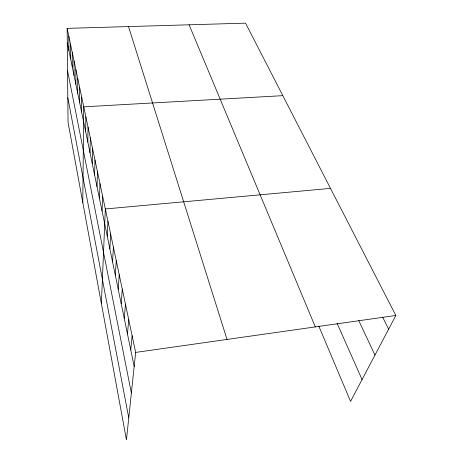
<?xml version="1.0" encoding="UTF-8"?>
<svg xmlns="http://www.w3.org/2000/svg" width="463" height="463" viewBox="0 0 463 463"><rect width="100%" height="100%" fill="white"/><g stroke="black" fill="none" stroke-linecap="round" stroke-linejoin="round"><path stroke-width="0.69" d="M75.863 84.26L75.868 69.554M77.715 93.237L77.755 78.484M79.619 102.456L79.694 87.663M81.581 111.942L81.691 97.108M82.784 202.481L83.745 106.826L282.824 95.662M85.667 131.729L85.858 116.832M87.802 142.066L88.039 127.14M90.001 152.709L90.285 137.76M92.27 163.671L92.594 148.71M94.602 174.973L94.984 160.001M97.01 186.63L97.45 171.657M99.499 198.656L99.991 183.689M102.063 211.076L102.618 196.121M101.391 303.618L105.332 208.969L330.495 188.383M107.248 236.171L107.937 221.273M109.864 248.834L110.616 233.971M112.561 261.896L113.389 247.086M115.351 275.381L116.254 260.634M118.227 289.317L119.217 274.64M121.202 303.716L122.278 289.126M124.281 318.602L125.444 304.116M127.464 334.008L128.726 319.644M130.757 349.959L132.129 335.727M67.158 28.37L135.653 352.407L126.451 439.85L68.044 122.336L67.158 28.37L245.546 23.15L395.842 315.477L350.566 401.392L318.781 326.079M135.653 352.407L395.842 315.477M382.67 317.178L388.636 329.147M358.761 320.604L374.961 355.104M337.052 323.22L362.06 379.573M189.101 24.805L315.309 326.907M128.506 26.576L227.02 339.437M67.297 42.81L134.172 366.482M67.557 70.746L131.376 393.041M67.812 97.734L128.76 417.875M68.813 36.178L68.923 50.675M70.503 44.193L70.59 58.743M72.245 52.417L72.297 67.025M74.028 60.873L74.057 75.527"/></g></svg>
